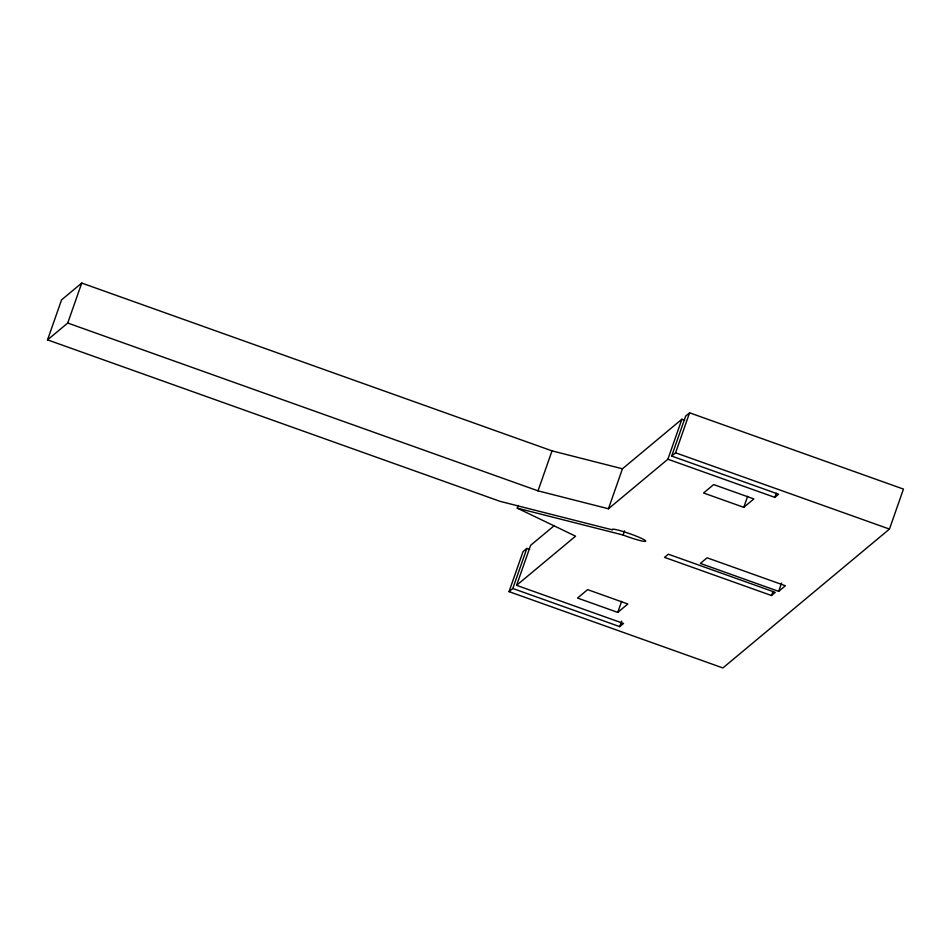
<?xml version="1.0" encoding="UTF-8"?>
<svg xmlns="http://www.w3.org/2000/svg" width="951" height="951" viewBox="0 0 951 951"><rect width="100%" height="100%" fill="white"/><g stroke="black" fill="none" stroke-linecap="round" stroke-linejoin="round"><path stroke-width="1.43" d="M518.236 505.385L517.273 508.143L623.107 535.021A17.772 1.759 19.3 0 0 645.467 541.345A17.772 1.759 19.3 0 0 629.075 533.463A17.772 1.759 19.3 0 0 612.408 529.873L500.107 501.355L47.55 339.864L61.553 299.886L81.738 283.053L552.02 450.869L622.453 468.784L681.891 419.225L684.672 420.211M47.55 339.864L67.735 323.031L81.738 283.053M67.735 323.031L538.016 490.847L552.02 450.869M538.016 490.847L608.45 508.773L667.887 459.226L774.815 497.373L778.607 494.223L671.668 456.064L685.671 416.086L689.582 412.805L903.45 489.087L889.458 529.077L722.891 667.947L509.035 591.641L523.05 551.592L526.842 548.43L529.624 549.428M509.035 591.641L512.815 588.491L526.842 548.43M512.815 588.491L619.743 626.638L623.535 623.487L516.595 585.329L530.61 545.327L554.421 525.487M608.45 508.773L622.453 468.784M623.107 535.021L624.557 530.884M667.887 459.226L681.891 419.225M617.746 612.396L627.838 603.992L587.635 589.644L577.542 598.048L617.746 612.396L621.609 601.353M671.668 456.064L675.579 452.807L689.582 412.805M619.743 626.638L621.681 621.122M743.777 507.335L753.87 498.93L713.666 484.582L703.574 492.998L743.777 507.335L747.652 496.291M774.815 497.373L776.266 493.248M778.643 591.356L785.371 585.745L707.092 557.809L700.364 563.42L778.643 591.356L781.544 583.07M771.451 595.516L775.255 592.354L668.315 554.195L664.523 557.369L771.451 595.516L773.068 591.439M516.595 585.329L575.569 536.174L517.273 508.143M675.579 452.807L889.458 529.077"/></g></svg>
